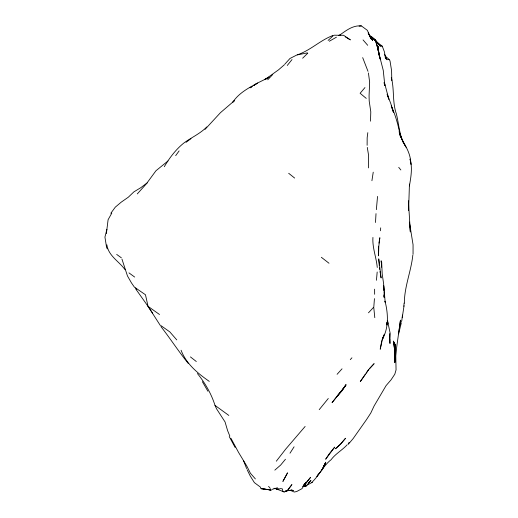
<?xml version="1.0" encoding="UTF-8"?>
<svg xmlns="http://www.w3.org/2000/svg" width="518" height="518" viewBox="0 0 518 518"><rect width="100%" height="100%" fill="white"/><g stroke="black" fill="none" stroke-linecap="round" stroke-linejoin="round"><path stroke-width="0.78" d="M413.053 254.319L413.06 244.742L409.401 222.054M378.399 248.737L378.451 246.212L378.516 255.84L378.82 246.199L379.849 237.723L378.956 243.123M367.12 145.312L367.165 137.743L367.812 132.673M384.103 297.17L384.123 294.787L384.201 297.021M394.826 353.127L394.813 362.697L395.545 344.107L394.826 353.127L394.224 342.107L394.93 352.234L394.684 361.622L394.904 352.311M409.473 222.818L410.34 231.934L408.417 200.867L408.592 210.509L409.44 184.097M412.833 255.121C411.13 271.335 404.344 286.707 404.344 303.237M384.291 295.895L384.252 297.429L384.084 291.712M381.501 267.223L381.662 262.186L382.193 273.867L383.631 283.89L385.178 302.266L385.016 301.165C388.235 313.681 388.927 327.739 382.323 339.335L383.734 335.897L382.213 340.222L380.231 349.236L381.74 340.818M389.659 336.687L389.426 342.1L390.112 333.055L387.548 320.791L387.995 323.685M375.498 222.5L376.01 213.63M403.865 306.319L404.072 303.088M376.366 209.648L377.538 196.413M372.934 237.445C372.228 247.688 376.353 257.388 377.272 267.469M373.795 307.116L374.449 298.627M376.444 280.283L377.182 272.008M373.232 172.177L371.918 180.73M106.384 233.599L108.094 219.729L111.817 213.047M409.421 185.917C410.929 177.033 412.626 167.974 410.062 159.058L411.039 164.588M370.506 121.186L370.791 111.83L369.198 101.01L369.069 95.752L369.645 82.2L368.434 72.967M348.271 444.334L353.159 438.565L366.394 419.774L370.804 413.008L374.093 405.989L386.085 385.612L391.025 379.882L394.8 374.21L396.056 369.897L395.791 355.821L396.71 346.963L400.453 320.163L398.62 333.857L401.327 322.792M380.374 230.775L380.717 227.842M402.473 315.08L401.793 320.668L401.003 321.885M402.246 317.605L404.046 305.756M399.346 329.461L399.423 328.943M106.889 229.338L104.94 237.089L106.611 247.604L107.349 248.854M382.025 340.08L384.298 334.194M324.812 464.381L325.777 462.218L322.099 469.722L316.932 476.443L318.525 473.853M325.466 462.95L321.995 469.826L325.31 463.804L323.556 466.271M164.31 166.718C169.418 157.99 175.621 149.773 183.476 143.318C191.051 137.6 200.077 133.819 206.766 126.949M319.217 409.654L328.289 398.484M289.996 453.198L294.094 446.807M365.171 374.475L360.282 381.598L369.017 369.243L374.138 363.649L369.846 368.207M366.071 373.193L368.771 369.347M329.429 453.535L325.673 459.213L334.719 447.099L329.862 453.036M175.68 155.646L179.105 150.906M110.826 213.254L115.3 207.148L121.199 202.169L128.347 197.177L133.858 191.887L140.779 187.697L147.002 182.958L155.944 170.765L167.987 160.975M276.301 461.208L285.677 449.138L305.128 426.45M303.716 485.224L305.983 482.206L301.981 488.668L296.665 491.543L294.25 492.029L289.996 490.196M342.689 389.329L345.959 385.075L332.051 402.648L341.291 391.155M287.73 489.899L291.925 484.576L287.49 490.708L284.168 491.977L275.369 488.532M305.989 483.184L310.586 477.363L302.875 486.48L305.989 483.184L303.619 485.185M287.263 65.469L292.01 59.557M348.238 443.57L349.197 442.391M285.463 459.252L280.639 465.073L274.831 470.137M364.963 87.568L360.12 93.279L366.252 98.394M137.289 193.907L147.19 182.932M205.018 129.403L220.454 112.678L234.499 100.621L232.802 102.163C238.74 93.214 248.336 88.008 257.563 83.113L253.47 85.69M337.089 374.307L342.042 368.816M284.874 64.115L289.957 58.489L296.827 54.999L307.362 52.881M350.285 359.628L351.936 357.808M368.479 312.807L373.484 307.42M347.241 444.709C342.281 450.155 335.541 453.697 331.099 459.706C322.928 466.09 318.991 475.88 311.454 482.731L312.218 482.355L305.594 485.903M267.722 79.798L272.766 74.495M302.635 58.23L307.783 53.153M308.21 483.054L310.942 480.38L306.073 486.175L303.075 486.655M328.114 40.443L333.352 35.548M284.401 64.724L278.6 69.781L265.805 78.976L268.997 77.163M186.085 142.314L191 138.623M339.756 35.069C346.186 30.478 352.952 25.136 361.35 25.9L367.34 30.316L370.733 37.931L368.181 32.932L371.626 39.323L369.587 36.02M252.059 86.512L250.064 87.833L252.111 86.545M253.393 85.632L256.721 83.437L268.35 77.687M303.315 485.923L305.309 484.608L306.073 486.175L304.934 486.26M329.312 41.233L336.435 37.192M268.92 77.15L264.983 79.312L267.748 78.024M332.983 35.483C320.163 40.223 310.34 50.557 297.319 54.811M338.953 35.587L340.326 34.997L338.83 35.464M262.989 488.824L271.082 490.028L261.072 488.688L260.366 487.062L254.383 482.64L250.22 475.971L247.105 469.658M272.105 489.387L277.486 487.749M278.38 489.134L280.866 488.571L282.53 489.011L282.77 491.213L284.168 491.977M359.097 26.178L361.35 25.9M391.815 80.627L391.589 70.713L390.009 60.871L389.128 59.466L386.894 59.725L384.557 54.26M276.716 489.361L278.088 489.335M371.471 36.862L374.825 39.478L377.758 43.706L371.963 37.089L373.569 38.824M334.084 35.211L343.602 35.289L350.369 39.88L345.286 36.856M382.252 46.173L376.359 41.641L380.283 46.108L382.252 46.173L384.395 51.8L385.638 58.774L385.204 57.317M273.931 488.26L278.263 489.206L278.017 488.649M261.072 488.688L271.082 490.028M286.797 491.077L285.379 491.012L291.705 490.177L293.421 490.559L291.11 489.866M269.677 489.821L270.869 490.106M274.941 488.325L276.819 489.057M369.755 35.651L371.723 36.862M135.858 289.141L148.044 306.339L159.525 314.51M197.364 373.491C205.07 382.867 211.357 393.835 215.009 405.387L228.839 415.43M160.949 325.628L169.82 331.896L176.774 339.899M116.686 254.416L121.374 257.822M128.995 272.902L134.661 277.046M329.001 263.248L321.361 257.297M209.291 381.39C197.611 373.245 186.286 363.921 181.073 350.233M190.43 356.908L196.316 361.525M288.681 173.29L294.645 178.056M121.957 259.104L127.454 275.913L131.41 282.828L134.343 287.076L145.474 294.768L148.044 306.339L160.302 325.466M385.211 56.035L389.128 59.466M380.283 46.108L375.524 40.171L373.122 38.151L375.718 41.142L374.644 39.983M188.338 363.519C178.704 351.618 170.357 338.668 160.91 326.547M255.38 478.917L250.408 473.251L246.749 465.967L238.584 452.473L230.931 438.28M363.047 39.912L367.709 45.299M268.564 486.357L270.312 488.435M398.73 167.353L400.854 169.975M125.006 269.625C119.004 261.286 108.437 255.937 106.857 244.813M152.629 313.163L148.044 306.339M369.684 36.072L372.701 40.488L369.664 35.969M385.632 57.789L386.473 59.084M135.703 288.021L136.532 289.29M207.919 391.258L202.35 381.643M235.114 447.41L229.234 436.59M405.652 146.549L402.926 141.77L399.721 133.702M375.524 40.171L376.081 41.149M406.041 147.235L401.618 138.397L399.339 132.433L400.569 137.199C398.575 126.463 395.817 115.799 391.219 105.866M215.009 405.387L216.556 408.825L225.052 421.943L227.596 430.6L229.837 436.085M362.684 57.627L368 71.342M243.518 460.644L246.633 468.596M376.69 44.496L374.825 39.478L376.592 43.175L380.147 58.974M391.466 106.591L393.466 112.4L390.87 103.801L387.14 94.121L388.85 99.262L384.544 83.029L384.842 85.587L383.249 70.344L378.652 52.428L380.186 59.11M399.08 131.643L399.507 133.016M378.567 51.968L376.962 45.215L379.085 54.384M391.291 77.35C394.522 89.342 392.178 102.111 396.374 113.882L396.477 114.342C398.718 123.465 399.242 133.042 402.926 141.77C407.284 148.226 410.664 155.542 410.826 163.455M379.985 271.6L380.238 273.018M380.484 274.443L381.106 277.991L378.742 258.858L379.267 265.566M367.288 147.416L368.583 155.296L368.583 167.903M386.661 322.831L386.998 325.071L386.706 322.792M378.943 54.209L379.182 55.808M379.474 267.812L379.675 269.328M384.084 82.388L384.291 83.987M378.859 53.412L378.127 46.264L378.826 53.147M373.789 307.686L374.799 317.663M383.987 290.248L383.696 285.852L383.851 290.462M389.795 338.973L389.989 343.512L389.795 333.598M374.618 289.173L374.644 294.282M287.477 472.96L282.951 481.326L287.477 472.96M345.94 384.725L342.307 390.501L337.192 396.102L341.627 390.948L345.94 384.725M345.519 438.293L340.663 444.094L335.457 448.789L340.261 444.366L345.519 438.293M394.677 349.831L393.402 341.045L394.923 352.026L394.677 349.831M381.403 263.053L381.144 260.813L381.63 265.268L381.403 263.053"/></g></svg>
